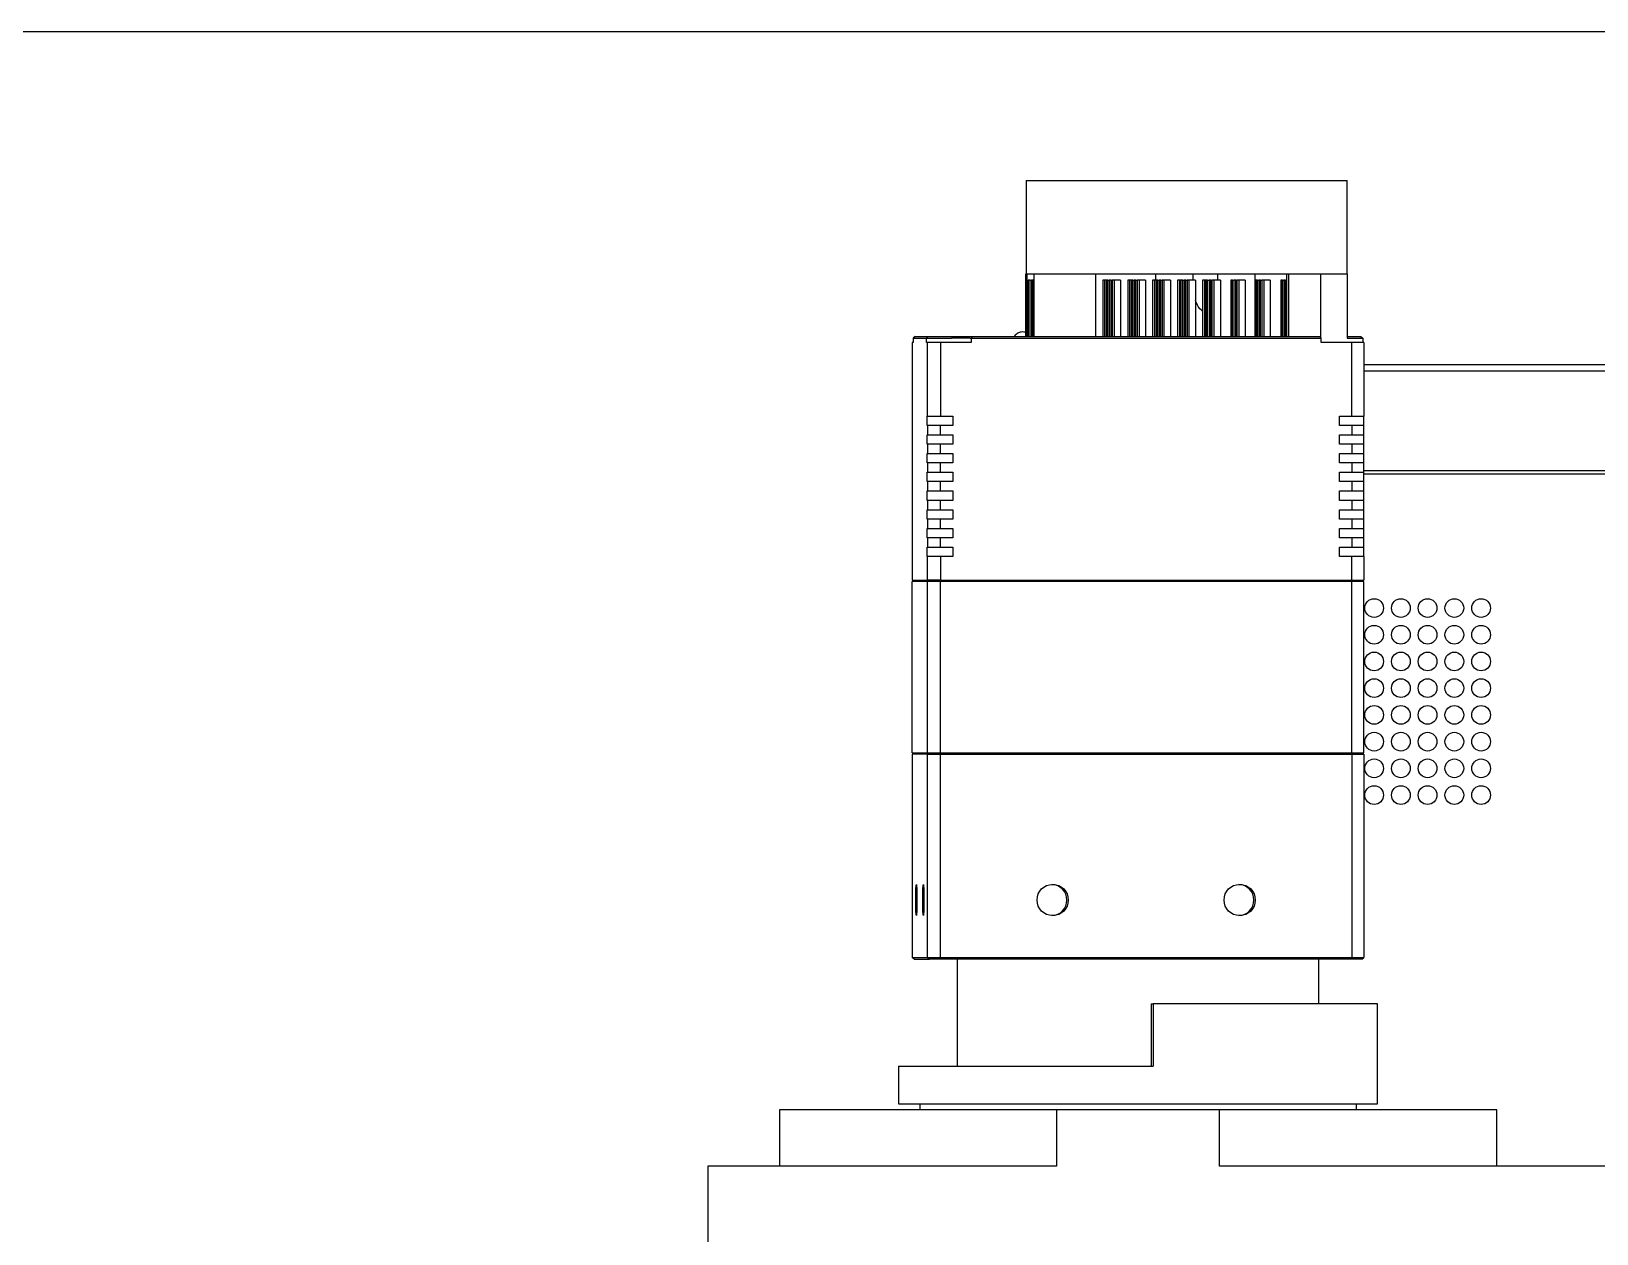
# Model space of a CAD drawing. Extents: x 500 to 100500, y -14500 to 21140.
# Drawn here: x 13527.3 to 13778.3, y -9609.9 to -9417 of the extents above; entities that cross this region are included whole.
import ezdxf

# ---------------------------------------------------------------- set-up
doc = ezdxf.new("R2010")
doc.units = 0
doc.linetypes.add('CENTER', pattern=[10.16, 6.35, -1.27, 1.27, -1.27])
doc.layers.get('0').update_dxf_attribs({"linetype": 'CONTINUOUS'})
doc.layers.add('Center', color=1, linetype='CENTER')
doc.layers.add('D', color=7, linetype='CONTINUOUS')

# ---------------------------------------------------------------- blocks, each defined once
blk = doc.blocks.new('KJVision R')
at = {"color": 2, "linetype": 'Continuous', "lineweight": 25}
for p, q in [((10119.94, -70697.07, 54.87), (10119.94, -70712.07, 54.87)), ((10119.94, -70697.07, 54.87), (10121.43, -70697.07, 54.87)), ((10119.94, -70697.07, 54.87), (10119.94, -70697.07, 54.87)), ((10121.43, -70697.07, 54.87), (10126.62, -70697.07, 54.87)), ((10126.62, -70697.07, 54.87), (10166.59, -70697.07, 54.87)), ((10166.59, -70697.07, 54.87), (10171.4, -70697.07, 54.87)), ((10171.4, -70712.07, 54.87), (10171.4, -70697.07, 54.87)), ((10119.86, -70712.07, 54.87), (10119.86, -70722.07, 54.87)), ((10119.87, -70712.07, 54.87), (10119.86, -70712.07, 54.87)), ((10120.11, -70712.07, 54.87), (10119.87, -70712.07, 54.87)), ((10121.43, -70712.07, 54.87), (10119.94, -70712.07, 54.87)), ((10120.11, -70722.07, 54.87), (10120.11, -70712.07, 54.87)), ((10121.27, -70722.07, 54.87), (10121.27, -70712.07, 54.87)), ((10121.51, -70712.07, 54.87), (10121.27, -70712.07, 54.87)), ((10124.62, -70712.07, 54.87), (10121.51, -70712.07, 54.87)), ((10131.12, -70712.07, 54.87), (10124.62, -70712.07, 54.87)), ((10166.59, -70712.07, 54.87), (10126.62, -70712.07, 54.87)), ((10131.12, -70722.07, 54.87), (10131.12, -70712.07, 54.87)), ((10140.7, -70712.07, 54.87), (10140.7, -70713.07, 54.87)), ((10146.7, -70712.07, 54.87), (10146.7, -70713.07, 54.87)), ((10150.7, -70713.07, 54.87), (10150.7, -70712.07, 54.87)), ((10156.7, -70722.07, 54.87), (10156.7, -70712.07, 54.87)), ((10161.74, -70722.07, 54.87), (10161.74, -70712.07, 54.87)), ((10162.09, -70722.07, 54.87), (10162.09, -70712.07, 54.87)), ((10167.19, -70712.07, 54.87), (10162.09, -70712.07, 54.87)), ((10171.39, -70712.07, 54.87), (10167.13, -70712.07, 54.87)), ((10167.19, -70722.28, 54.87), (10167.19, -70712.07, 54.87)), ((10171.39, -70712.07, 54.87), (10171.42, -70712.07, 54.87)), ((10171.42, -70712.07, 54.87), (10171.42, -70722.37, 54.87)), ((10120.3, -70713.07, 54.87), (10120.3, -70722.07, 54.87)), ((10120.58, -70713.07, 54.87), (10120.3, -70713.07, 54.87)), ((10120.58, -70722.07, 54.87), (10120.58, -70713.07, 54.87)), ((10120.58, -70713.07, 54.87), (10120.8, -70713.07, 54.87)), ((10120.8, -70713.07, 54.87), (10120.8, -70722.07, 54.87)), ((10121.08, -70713.07, 54.87), (10120.8, -70713.07, 54.87)), ((10121.08, -70722.07, 54.87), (10121.08, -70713.07, 54.87)), ((10121.08, -70713.07, 54.87), (10121.27, -70713.07, 54.87)), ((10132.24, -70713.07, 54.87), (10132.24, -70722.07, 54.87)), ((10132.6, -70713.07, 54.87), (10132.24, -70713.07, 54.87)), ((10132.6, -70722.07, 54.87), (10132.6, -70713.07, 54.87)), ((10132.79, -70713.07, 54.87), (10132.6, -70713.07, 54.87)), ((10132.79, -70713.07, 54.87), (10132.79, -70722.07, 54.87)), ((10133.07, -70713.07, 54.87), (10132.79, -70713.07, 54.87)), ((10133.07, -70722.07, 54.87), (10133.07, -70713.07, 54.87)), ((10133.07, -70713.07, 54.87), (10133.29, -70713.07, 54.87)), ((10133.29, -70713.07, 54.87), (10133.29, -70722.07, 54.87)), ((10133.57, -70713.07, 54.87), (10133.29, -70713.07, 54.87)), ((10133.57, -70722.07, 54.87), (10133.57, -70713.07, 54.87)), ((10133.57, -70713.07, 54.87), (10133.76, -70713.07, 54.87)), ((10133.76, -70713.07, 54.87), (10133.76, -70722.07, 54.87)), ((10134.11, -70713.07, 54.87), (10133.76, -70713.07, 54.87)), ((10134.11, -70722.07, 54.87), (10134.11, -70713.07, 54.87)), ((10135.11, -70713.07, 54.87), (10134.11, -70713.07, 54.87)), ((10135.11, -70713.07, 54.87), (10135.11, -70722.07, 54.87)), ((10136.24, -70713.07, 54.87), (10136.24, -70722.07, 54.87)), ((10136.6, -70713.07, 54.87), (10136.24, -70713.07, 54.87)), ((10136.6, -70722.07, 54.87), (10136.6, -70713.07, 54.87)), ((10136.78, -70713.07, 54.87), (10136.6, -70713.07, 54.87)), ((10136.78, -70713.07, 54.87), (10136.78, -70722.07, 54.87)), ((10137.06, -70713.07, 54.87), (10136.78, -70713.07, 54.87)), ((10137.06, -70722.07, 54.87), (10137.06, -70713.07, 54.87)), ((10137.06, -70713.07, 54.87), (10137.29, -70713.07, 54.87)), ((10137.29, -70713.07, 54.87), (10137.29, -70722.07, 54.87)), ((10137.57, -70713.07, 54.87), (10137.29, -70713.07, 54.87)), ((10137.57, -70722.07, 54.87), (10137.57, -70713.07, 54.87)), ((10137.57, -70713.07, 54.87), (10137.76, -70713.07, 54.87)), ((10137.76, -70713.07, 54.87), (10137.76, -70722.07, 54.87)), ((10138.11, -70713.07, 54.87), (10137.76, -70713.07, 54.87)), ((10138.11, -70722.07, 54.87), (10138.11, -70713.07, 54.87)), ((10139.11, -70713.07, 54.87), (10138.11, -70713.07, 54.87)), ((10139.11, -70713.07, 54.87), (10139.11, -70722.07, 54.87)), ((10140.24, -70713.07, 54.87), (10140.24, -70722.07, 54.87)), ((10140.59, -70713.07, 54.87), (10140.24, -70713.07, 54.87)), ((10140.59, -70722.07, 54.87), (10140.59, -70713.07, 54.87)), ((10140.78, -70713.07, 54.87), (10140.59, -70713.07, 54.87)), ((10140.78, -70713.07, 54.87), (10140.78, -70722.07, 54.87)), ((10141.06, -70713.07, 54.87), (10140.78, -70713.07, 54.87)), ((10141.06, -70722.07, 54.87), (10141.06, -70713.07, 54.87)), ((10141.06, -70713.07, 54.87), (10141.29, -70713.07, 54.87)), ((10141.29, -70713.07, 54.87), (10141.29, -70722.07, 54.87)), ((10141.57, -70713.07, 54.87), (10141.29, -70713.07, 54.87)), ((10141.57, -70722.07, 54.87), (10141.57, -70713.07, 54.87)), ((10141.57, -70713.07, 54.87), (10141.75, -70713.07, 54.87)), ((10141.75, -70713.07, 54.87), (10141.75, -70722.07, 54.87)), ((10142.11, -70713.07, 54.87), (10141.75, -70713.07, 54.87)), ((10142.11, -70722.07, 54.87), (10142.11, -70713.07, 54.87)), ((10143.11, -70713.07, 54.87), (10142.11, -70713.07, 54.87)), ((10143.11, -70713.07, 54.87), (10143.11, -70722.07, 54.87)), ((10144.24, -70713.07, 54.87), (10144.24, -70722.07, 54.87)), ((10144.59, -70713.07, 54.87), (10144.24, -70713.07, 54.87)), ((10144.59, -70722.07, 54.87), (10144.59, -70713.07, 54.87)), ((10144.78, -70713.07, 54.87), (10144.59, -70713.07, 54.87)), ((10144.78, -70713.07, 54.87), (10144.78, -70722.07, 54.87)), ((10145.06, -70713.07, 54.87), (10144.78, -70713.07, 54.87)), ((10145.06, -70722.07, 54.87), (10145.06, -70713.07, 54.87)), ((10145.06, -70713.07, 54.87), (10145.28, -70713.07, 54.87)), ((10145.28, -70713.07, 54.87), (10145.28, -70722.07, 54.87)), ((10145.56, -70713.07, 54.87), (10145.28, -70713.07, 54.87)), ((10145.56, -70722.07, 54.87), (10145.56, -70713.07, 54.87)), ((10145.56, -70713.07, 54.87), (10145.75, -70713.07, 54.87)), ((10145.75, -70713.07, 54.87), (10145.75, -70722.07, 54.87)), ((10146.1, -70713.07, 54.87), (10145.75, -70713.07, 54.87)), ((10146.1, -70722.07, 54.87), (10146.1, -70713.07, 54.87)), ((10147.1, -70713.07, 54.87), (10146.1, -70713.07, 54.87)), ((10147.1, -70713.07, 54.87), (10147.1, -70722.07, 54.87)), ((10148.23, -70713.07, 54.87), (10148.23, -70722.07, 54.87)), ((10148.59, -70713.07, 54.87), (10148.23, -70713.07, 54.87)), ((10148.59, -70722.07, 54.87), (10148.59, -70713.07, 54.87)), ((10148.78, -70713.07, 54.87), (10148.59, -70713.07, 54.87)), ((10148.78, -70713.07, 54.87), (10148.78, -70722.07, 54.87)), ((10149.06, -70713.07, 54.87), (10148.78, -70713.07, 54.87)), ((10149.06, -70722.07, 54.87), (10149.06, -70713.07, 54.87)), ((10149.06, -70713.07, 54.87), (10149.28, -70713.07, 54.87)), ((10149.28, -70713.07, 54.87), (10149.28, -70722.07, 54.87)), ((10149.56, -70713.07, 54.87), (10149.28, -70713.07, 54.87)), ((10149.56, -70722.07, 54.87), (10149.56, -70713.07, 54.87)), ((10149.56, -70713.07, 54.87), (10149.75, -70713.07, 54.87)), ((10149.75, -70713.07, 54.87), (10149.75, -70722.07, 54.87)), ((10150.1, -70713.07, 54.87), (10149.75, -70713.07, 54.87)), ((10150.1, -70722.07, 54.87), (10150.1, -70713.07, 54.87)), ((10151.1, -70713.07, 54.87), (10150.1, -70713.07, 54.87)), ((10151.1, -70713.07, 54.87), (10151.1, -70722.07, 54.87)), ((10152.77, -70713.07, 54.87), (10152.77, -70722.07, 54.87)), ((10153.05, -70713.07, 54.87), (10152.77, -70713.07, 54.87)), ((10153.05, -70722.07, 54.87), (10153.05, -70713.07, 54.87)), ((10153.05, -70713.07, 54.87), (10153.28, -70713.07, 54.87)), ((10153.28, -70713.07, 54.87), (10153.28, -70722.07, 54.87)), ((10153.56, -70713.07, 54.87), (10153.28, -70713.07, 54.87)), ((10153.56, -70722.07, 54.87), (10153.56, -70713.07, 54.87)), ((10153.56, -70713.07, 54.87), (10153.74, -70713.07, 54.87)), ((10153.74, -70713.07, 54.87), (10153.74, -70722.07, 54.87)), ((10154.1, -70713.07, 54.87), (10153.74, -70713.07, 54.87)), ((10154.1, -70722.07, 54.87), (10154.1, -70713.07, 54.87)), ((10155.1, -70713.07, 54.87), (10154.1, -70713.07, 54.87)), ((10155.1, -70713.07, 54.87), (10155.1, -70722.07, 54.87)), ((10156.77, -70713.07, 54.87), (10156.77, -70722.07, 54.87)), ((10157.05, -70713.07, 54.87), (10156.77, -70713.07, 54.87)), ((10157.05, -70722.07, 54.87), (10157.05, -70713.07, 54.87)), ((10157.05, -70713.07, 54.87), (10157.27, -70713.07, 54.87)), ((10157.27, -70713.07, 54.87), (10157.27, -70722.07, 54.87)), ((10157.55, -70713.07, 54.87), (10157.27, -70713.07, 54.87)), ((10157.55, -70722.07, 54.87), (10157.55, -70713.07, 54.87)), ((10157.55, -70713.07, 54.87), (10157.74, -70713.07, 54.87)), ((10157.74, -70713.07, 54.87), (10157.74, -70722.07, 54.87)), ((10158.1, -70713.07, 54.87), (10157.74, -70713.07, 54.87)), ((10158.1, -70722.07, 54.87), (10158.1, -70713.07, 54.87)), ((10159.1, -70713.07, 54.87), (10158.1, -70713.07, 54.87)), ((10159.1, -70713.07, 54.87), (10159.1, -70722.07, 54.87)), ((10160.77, -70713.07, 54.87), (10160.77, -70722.07, 54.87)), ((10161.05, -70713.07, 54.87), (10160.77, -70713.07, 54.87)), ((10161.05, -70722.07, 54.87), (10161.05, -70713.07, 54.87)), ((10161.05, -70713.07, 54.87), (10161.27, -70713.07, 54.87)), ((10161.27, -70713.07, 54.87), (10161.27, -70722.07, 54.87)), ((10161.55, -70713.07, 54.87), (10161.27, -70713.07, 54.87)), ((10161.55, -70722.07, 54.87), (10161.55, -70713.07, 54.87)), ((10161.55, -70713.07, 54.87), (10161.74, -70713.07, 54.87)), ((10102.18, -70722.07, 54.87), (10101.87, -70722.37, 54.87)), ((10101.87, -70722.37, 54.87), (10103.97, -70722.37, 54.87)), ((10101.87, -70722.37, 54.87), (10101.87, -70723.07, 54.87)), ((10102.18, -70722.07, 54.87), (10104.26, -70722.07, 54.87)), ((10104.26, -70722.07, 54.87), (10103.97, -70722.37, 54.87)), ((10103.97, -70723.07, 54.87), (10103.97, -70722.37, 54.87)), ((10103.97, -70722.37, 54.87), (10107.97, -70722.37, 54.87)), ((10104.26, -70722.07, 54.87), (10107.96, -70722.07, 54.87)), ((10107.96, -70722.07, 54.87), (10111.27, -70722.07, 54.87)), ((10110.97, -70722.37, 54.87), (10107.97, -70722.37, 54.87)), ((10110.97, -70722.37, 54.87), (10111.12, -70722.37, 54.87)), ((10111.41, -70722.07, 54.87), (10111.12, -70722.37, 54.87)), ((10111.12, -70722.37, 54.87), (10111.12, -70723.07, 54.87)), ((10111.12, -70722.37, 54.87), (10167.28, -70722.37, 54.87)), ((10111.27, -70722.07, 54.87), (10111.41, -70722.07, 54.87)), ((10111.41, -70722.07, 54.87), (10166.97, -70722.07, 54.87)), ((10166.97, -70722.07, 54.87), (10167.28, -70722.37, 54.87)), ((10167.28, -70723.07, 54.87), (10167.28, -70722.37, 54.87)), ((10171.42, -70722.07, 54.87), (10173.61, -70722.07, 54.87)), ((10171.42, -70722.37, 54.87), (10173.92, -70722.37, 54.87)), ((10173.61, -70722.07, 54.87), (10173.92, -70722.37, 54.87)), ((10173.92, -70722.37, 54.87), (10173.92, -70723.07, 54.87)), ((10101.69, -70723.07, 54.87), (10101.69, -70761.17, 54.87)), ((10101.87, -70723.07, 54.87), (10101.69, -70723.07, 54.87)), ((10104.15, -70723.07, 54.87), (10103.97, -70723.07, 54.87)), ((10104.15, -70734.87, 54.87), (10104.15, -70723.07, 54.87)), ((10106.23, -70723.07, 54.87), (10104.15, -70723.07, 54.87)), ((10106.23, -70723.07, 54.87), (10106.23, -70734.87, 54.87)), ((10111.12, -70723.07, 54.87), (10106.23, -70723.07, 54.87)), ((10172.18, -70723.07, 54.87), (10167.28, -70723.07, 54.87)), ((10172.18, -70734.87, 54.87), (10172.18, -70723.07, 54.87)), ((10174.1, -70723.07, 54.87), (10172.18, -70723.07, 54.87)), ((10174.1, -70723.07, 54.87), (10174.1, -70734.87, 54.87)), ((10233.9, -70726.64, 54.87), (10174.1, -70726.64, 54.87)), ((10233.9, -70727.64, 54.87), (10174.1, -70727.64, 54.87)), ((10104.08, -70736.37, 54.87), (10104.08, -70734.87, 54.87)), ((10104.08, -70734.87, 54.87), (10104.15, -70734.87, 54.87)), ((10104.15, -70734.87, 54.87), (10106.23, -70734.87, 54.87)), ((10106.23, -70734.87, 54.87), (10108.22, -70734.87, 54.87)), ((10108.22, -70734.87, 54.87), (10108.22, -70736.37, 54.87)), ((10170.18, -70734.87, 54.87), (10172.18, -70734.87, 54.87)), ((10170.18, -70736.37, 54.87), (10170.18, -70734.87, 54.87)), ((10172.18, -70734.87, 54.87), (10174.1, -70734.87, 54.87)), ((10174.03, -70734.87, 54.87), (10174.03, -70736.37, 54.87)), ((10104.15, -70736.37, 54.87), (10104.08, -70736.37, 54.87)), ((10104.08, -70739.37, 54.87), (10104.08, -70737.87, 54.87)), ((10104.08, -70737.87, 54.87), (10104.15, -70737.87, 54.87)), ((10104.15, -70736.37, 54.87), (10104.15, -70737.87, 54.87)), ((10106.23, -70736.37, 54.87), (10104.15, -70736.37, 54.87)), ((10104.15, -70737.87, 54.87), (10106.23, -70737.87, 54.87)), ((10106.23, -70737.87, 54.87), (10106.23, -70736.37, 54.87)), ((10108.22, -70736.37, 54.87), (10106.23, -70736.37, 54.87)), ((10106.23, -70737.87, 54.87), (10108.22, -70737.87, 54.87)), ((10108.22, -70737.87, 54.87), (10108.22, -70739.37, 54.87)), ((10172.18, -70736.37, 54.87), (10170.18, -70736.37, 54.87)), ((10170.18, -70737.87, 54.87), (10172.18, -70737.87, 54.87)), ((10170.18, -70739.37, 54.87), (10170.18, -70737.87, 54.87)), ((10172.18, -70736.37, 54.87), (10172.18, -70737.87, 54.87)), ((10174.1, -70736.37, 54.87), (10172.18, -70736.37, 54.87)), ((10172.18, -70737.87, 54.87), (10174.1, -70737.87, 54.87)), ((10174.03, -70737.87, 54.87), (10174.03, -70739.37, 54.87)), ((10174.1, -70737.87, 54.87), (10174.1, -70736.37, 54.87)), ((10104.15, -70739.37, 54.87), (10104.08, -70739.37, 54.87)), ((10104.15, -70739.37, 54.87), (10104.15, -70740.87, 54.87)), ((10106.23, -70739.37, 54.87), (10104.15, -70739.37, 54.87)), ((10106.23, -70740.87, 54.87), (10106.23, -70739.37, 54.87)), ((10108.22, -70739.37, 54.87), (10106.23, -70739.37, 54.87)), ((10172.18, -70739.37, 54.87), (10170.18, -70739.37, 54.87)), ((10172.18, -70739.37, 54.87), (10172.18, -70740.87, 54.87)), ((10174.1, -70739.37, 54.87), (10172.18, -70739.37, 54.87)), ((10174.1, -70740.87, 54.87), (10174.1, -70739.37, 54.87)), ((10104.08, -70742.37, 54.87), (10104.08, -70740.87, 54.87)), ((10104.08, -70740.87, 54.87), (10104.15, -70740.87, 54.87)), ((10104.15, -70742.37, 54.87), (10104.08, -70742.37, 54.87)), ((10104.15, -70740.87, 54.87), (10106.23, -70740.87, 54.87)), ((10104.15, -70742.37, 54.87), (10104.15, -70743.87, 54.87)), ((10106.23, -70742.37, 54.87), (10104.15, -70742.37, 54.87)), ((10106.23, -70740.87, 54.87), (10108.22, -70740.87, 54.87)), ((10106.23, -70743.87, 54.87), (10106.23, -70742.37, 54.87)), ((10108.22, -70742.37, 54.87), (10106.23, -70742.37, 54.87)), ((10108.22, -70740.87, 54.87), (10108.22, -70742.37, 54.87)), ((10170.18, -70740.87, 54.87), (10172.18, -70740.87, 54.87)), ((10170.18, -70742.37, 54.87), (10170.18, -70740.87, 54.87)), ((10172.18, -70742.37, 54.87), (10170.18, -70742.37, 54.87)), ((10172.18, -70740.87, 54.87), (10174.1, -70740.87, 54.87)), ((10172.18, -70742.37, 54.87), (10172.18, -70743.87, 54.87)), ((10174.1, -70742.37, 54.87), (10172.18, -70742.37, 54.87)), ((10174.03, -70740.87, 54.87), (10174.03, -70742.37, 54.87)), ((10174.1, -70743.87, 54.87), (10174.1, -70742.37, 54.87)), ((10104.08, -70745.37, 54.87), (10104.08, -70743.87, 54.87)), ((10104.08, -70743.87, 54.87), (10104.15, -70743.87, 54.87)), ((10104.15, -70745.37, 54.87), (10104.08, -70745.37, 54.87)), ((10104.15, -70743.87, 54.87), (10106.23, -70743.87, 54.87)), ((10104.15, -70745.37, 54.87), (10104.15, -70746.87, 54.87)), ((10106.23, -70745.37, 54.87), (10104.15, -70745.37, 54.87)), ((10106.23, -70743.87, 54.87), (10108.22, -70743.87, 54.87)), ((10106.23, -70746.87, 54.87), (10106.23, -70745.37, 54.87)), ((10108.22, -70745.37, 54.87), (10106.23, -70745.37, 54.87)), ((10108.22, -70743.87, 54.87), (10108.22, -70745.37, 54.87)), ((10170.18, -70743.87, 54.87), (10172.18, -70743.87, 54.87)), ((10170.18, -70745.37, 54.87), (10170.18, -70743.87, 54.87)), ((10172.18, -70745.37, 54.87), (10170.18, -70745.37, 54.87)), ((10172.18, -70743.87, 54.87), (10174.1, -70743.87, 54.87)), ((10172.18, -70745.37, 54.87), (10172.18, -70746.87, 54.87)), ((10174.1, -70745.37, 54.87), (10172.18, -70745.37, 54.87)), ((10174.03, -70743.87, 54.87), (10174.03, -70745.37, 54.87)), ((10174.03, -70744.14, 54.87), (10233.9, -70744.14, 54.87)), ((10233.9, -70743.64, 54.87), (10174.1, -70743.64, 54.87)), ((10174.1, -70746.87, 54.87), (10174.1, -70745.37, 54.87)), ((10104.08, -70748.37, 54.87), (10104.08, -70746.87, 54.87)), ((10104.08, -70746.87, 54.87), (10104.15, -70746.87, 54.87)), ((10104.15, -70746.87, 54.87), (10106.23, -70746.87, 54.87)), ((10106.23, -70746.87, 54.87), (10108.22, -70746.87, 54.87)), ((10108.22, -70746.87, 54.87), (10108.22, -70748.37, 54.87)), ((10170.18, -70746.87, 54.87), (10172.18, -70746.87, 54.87)), ((10170.18, -70748.37, 54.87), (10170.18, -70746.87, 54.87)), ((10172.18, -70746.87, 54.87), (10174.1, -70746.87, 54.87)), ((10174.03, -70746.87, 54.87), (10174.03, -70748.37, 54.87)), ((10104.15, -70748.37, 54.87), (10104.08, -70748.37, 54.87)), ((10104.08, -70751.37, 54.87), (10104.08, -70749.87, 54.87)), ((10104.08, -70749.87, 54.87), (10104.15, -70749.87, 54.87)), ((10104.15, -70748.37, 54.87), (10104.15, -70749.87, 54.87)), ((10106.23, -70748.37, 54.87), (10104.15, -70748.37, 54.87)), ((10104.15, -70749.87, 54.87), (10106.23, -70749.87, 54.87)), ((10106.23, -70749.87, 54.87), (10106.23, -70748.37, 54.87)), ((10108.22, -70748.37, 54.87), (10106.23, -70748.37, 54.87)), ((10106.23, -70749.87, 54.87), (10108.22, -70749.87, 54.87)), ((10108.22, -70749.87, 54.87), (10108.22, -70751.37, 54.87)), ((10172.18, -70748.37, 54.87), (10170.18, -70748.37, 54.87)), ((10170.18, -70749.87, 54.87), (10172.18, -70749.87, 54.87)), ((10170.18, -70751.37, 54.87), (10170.18, -70749.87, 54.87)), ((10172.18, -70748.37, 54.87), (10172.18, -70749.87, 54.87)), ((10174.1, -70748.37, 54.87), (10172.18, -70748.37, 54.87)), ((10172.18, -70749.87, 54.87), (10174.1, -70749.87, 54.87)), ((10174.03, -70749.87, 54.87), (10174.03, -70751.37, 54.87)), ((10174.1, -70749.87, 54.87), (10174.1, -70748.37, 54.87)), ((10104.15, -70751.37, 54.87), (10104.08, -70751.37, 54.87)), ((10104.08, -70754.37, 54.87), (10104.08, -70752.87, 54.87)), ((10104.08, -70752.87, 54.87), (10104.15, -70752.87, 54.87)), ((10104.15, -70751.37, 54.87), (10104.15, -70752.87, 54.87)), ((10106.23, -70751.37, 54.87), (10104.15, -70751.37, 54.87)), ((10104.15, -70752.87, 54.87), (10106.23, -70752.87, 54.87)), ((10106.23, -70752.87, 54.87), (10106.23, -70751.37, 54.87)), ((10108.22, -70751.37, 54.87), (10106.23, -70751.37, 54.87)), ((10106.23, -70752.87, 54.87), (10108.22, -70752.87, 54.87)), ((10108.22, -70752.87, 54.87), (10108.22, -70754.37, 54.87)), ((10172.18, -70751.37, 54.87), (10170.18, -70751.37, 54.87)), ((10170.18, -70752.87, 54.87), (10172.18, -70752.87, 54.87)), ((10170.18, -70754.37, 54.87), (10170.18, -70752.87, 54.87)), ((10172.18, -70751.37, 54.87), (10172.18, -70752.87, 54.87)), ((10174.1, -70751.37, 54.87), (10172.18, -70751.37, 54.87)), ((10172.18, -70752.87, 54.87), (10174.1, -70752.87, 54.87)), ((10174.03, -70752.87, 54.87), (10174.03, -70754.37, 54.87)), ((10174.1, -70752.87, 54.87), (10174.1, -70751.37, 54.87)), ((10104.15, -70754.37, 54.87), (10104.08, -70754.37, 54.87)), ((10104.15, -70754.37, 54.87), (10104.15, -70755.87, 54.87)), ((10106.23, -70754.37, 54.87), (10104.15, -70754.37, 54.87)), ((10106.23, -70755.87, 54.87), (10106.23, -70754.37, 54.87)), ((10108.22, -70754.37, 54.87), (10106.23, -70754.37, 54.87)), ((10172.18, -70754.37, 54.87), (10170.18, -70754.37, 54.87)), ((10172.18, -70754.37, 54.87), (10172.18, -70755.87, 54.87)), ((10174.1, -70754.37, 54.87), (10172.18, -70754.37, 54.87)), ((10174.1, -70755.87, 54.87), (10174.1, -70754.37, 54.87)), ((10104.08, -70757.37, 54.87), (10104.08, -70755.87, 54.87)), ((10104.08, -70755.87, 54.87), (10104.15, -70755.87, 54.87)), ((10104.15, -70757.37, 54.87), (10104.08, -70757.37, 54.87)), ((10104.15, -70755.87, 54.87), (10106.23, -70755.87, 54.87)), ((10104.15, -70761.17, 54.87), (10104.15, -70757.37, 54.87)), ((10106.23, -70757.37, 54.87), (10104.15, -70757.37, 54.87)), ((10106.23, -70755.87, 54.87), (10108.22, -70755.87, 54.87)), ((10106.23, -70757.37, 54.87), (10106.23, -70761.17, 54.87)), ((10108.22, -70757.37, 54.87), (10106.23, -70757.37, 54.87)), ((10108.22, -70755.87, 54.87), (10108.22, -70757.37, 54.87)), ((10170.18, -70755.87, 54.87), (10172.18, -70755.87, 54.87)), ((10170.18, -70757.37, 54.87), (10170.18, -70755.87, 54.87)), ((10172.18, -70757.37, 54.87), (10170.18, -70757.37, 54.87)), ((10172.18, -70755.87, 54.87), (10174.1, -70755.87, 54.87)), ((10172.18, -70761.17, 54.87), (10172.18, -70757.37, 54.87)), ((10174.1, -70757.37, 54.87), (10172.18, -70757.37, 54.87)), ((10174.03, -70755.87, 54.87), (10174.03, -70757.37, 54.87)), ((10174.1, -70757.37, 54.87), (10174.1, -70761.17, 54.87)), ((10101.69, -70761.17, 54.87), (10104.15, -70761.17, 54.87)), ((10101.69, -70788.87, 54.87), (10101.69, -70761.37, 54.87)), ((10104.15, -70761.37, 54.87), (10101.69, -70761.37, 54.87)), ((10102.55, -70761.37, 54.87), (10102.55, -70761.17, 54.87)), ((10106.23, -70761.17, 54.87), (10104.15, -70761.17, 54.87)), ((10104.15, -70788.87, 54.87), (10104.15, -70761.37, 54.87)), ((10106.23, -70761.37, 54.87), (10104.15, -70761.37, 54.87)), ((10104.88, -70761.37, 54.87), (10104.88, -70761.17, 54.87)), ((10106.23, -70761.17, 54.87), (10172.18, -70761.17, 54.87)), ((10106.23, -70788.87, 54.87), (10106.23, -70761.37, 54.87)), ((10172.18, -70761.37, 54.87), (10106.23, -70761.37, 54.87)), ((10107.99, -70761.37, 54.87), (10107.99, -70761.17, 54.87)), ((10170.35, -70761.37, 54.87), (10170.35, -70761.17, 54.87)), ((10172.18, -70761.17, 54.87), (10174.1, -70761.17, 54.87)), ((10172.18, -70788.87, 54.87), (10172.18, -70761.37, 54.87)), ((10174.1, -70761.37, 54.87), (10172.18, -70761.37, 54.87)), ((10173.24, -70761.37, 54.87), (10173.24, -70761.17, 54.87)), ((10174.1, -70788.87, 54.87), (10174.1, -70761.37, 54.87)), ((10101.69, -70788.87, 54.87), (10104.15, -70788.87, 54.87)), ((10101.69, -70789.07, 54.87), (10101.69, -70821.67, 54.87)), ((10104.15, -70789.07, 54.87), (10101.69, -70789.07, 54.87)), ((10102.55, -70788.87, 54.87), (10102.55, -70789.07, 54.87)), ((10104.15, -70788.87, 54.87), (10106.23, -70788.87, 54.87)), ((10104.15, -70821.67, 54.87), (10104.15, -70789.07, 54.87)), ((10104.15, -70789.07, 54.87), (10106.23, -70789.07, 54.87)), ((10104.88, -70788.87, 54.87), (10104.88, -70789.07, 54.87)), ((10106.23, -70788.87, 54.87), (10172.18, -70788.87, 54.87)), ((10106.23, -70821.67, 54.87), (10106.23, -70789.07, 54.87)), ((10106.23, -70789.07, 54.87), (10172.18, -70789.07, 54.87)), ((10107.99, -70788.87, 54.87), (10107.99, -70789.07, 54.87)), ((10170.35, -70788.87, 54.87), (10170.35, -70789.07, 54.87)), ((10172.18, -70788.87, 54.87), (10174.1, -70788.87, 54.87)), ((10172.18, -70789.07, 54.87), (10172.18, -70821.67, 54.87)), ((10172.18, -70789.07, 54.87), (10174.1, -70789.07, 54.87)), ((10173.24, -70788.87, 54.87), (10173.24, -70789.07, 54.87)), ((10174.1, -70789.07, 54.87), (10174.1, -70821.67, 54.87)), ((10101.69, -70821.67, 54.87), (10104.15, -70821.67, 54.87)), ((10101.99, -70821.97, 54.87), (10101.69, -70821.67, 54.87)), ((10101.99, -70821.97, 54.87), (10104.45, -70821.97, 54.87)), ((10104.15, -70821.67, 54.87), (10106.23, -70821.67, 54.87)), ((10104.15, -70821.67, 54.87), (10104.45, -70821.97, 54.87)), ((10106.34, -70821.97, 54.87), (10104.45, -70821.97, 54.87)), ((10106.34, -70821.97, 54.87), (10106.23, -70821.67, 54.87)), ((10106.23, -70821.67, 54.87), (10172.18, -70821.67, 54.87)), ((10172.04, -70821.97, 54.87), (10106.34, -70821.97, 54.87)), ((10108.9, -70821.97, 54.87), (10108.9, -70839.14, 54.87)), ((10166.9, -70829.14, 54.87), (10166.9, -70821.97, 54.87)), ((10172.18, -70821.67, 54.87), (10172.04, -70821.97, 54.87)), ((10173.8, -70821.97, 54.87), (10172.04, -70821.97, 54.87)), ((10172.18, -70821.67, 54.87), (10174.1, -70821.67, 54.87)), ((10173.8, -70821.97, 54.87), (10174.1, -70821.67, 54.87)), ((10139.98, -70829.14, 54.87), (10139.98, -70839.14, 54.87)), ((10139.98, -70829.14, 54.87), (10140.33, -70829.14, 54.87)), ((10176.3, -70829.14, 54.87), (10140.33, -70829.14, 54.87)), ((10140.33, -70829.14, 54.87), (10140.33, -70839.14, 54.87)), ((10176.3, -70845.14, 54.87), (10176.3, -70829.14, 54.87)), ((10099.5, -70839.14, 54.87), (10099.5, -70845.14, 54.87)), ((10099.5, -70839.14, 54.87), (10140.33, -70839.14, 54.87)), ((10099.5, -70845.14, 54.87), (10176.3, -70845.14, 54.87)), ((10102.9, -70845.14, 54.87), (10102.9, -70846.14, 54.87)), ((10172.9, -70846.14, 54.87), (10172.9, -70845.14, 54.87)), ((10080.4, -70846.14, 54.87), (10080.4, -70855.14, 54.87)), ((10124.85, -70846.14, 54.87), (10080.4, -70846.14, 54.87)), ((10124.85, -70846.14, 54.87), (10124.85, -70855.14, 54.87)), ((10150.94, -70846.14, 54.87), (10124.85, -70846.14, 54.87)), ((10150.94, -70855.14, 54.87), (10150.94, -70846.14, 54.87)), ((10195.4, -70846.14, 54.87), (10150.94, -70846.14, 54.87)), ((10195.4, -70855.14, 54.87), (10195.4, -70846.14, 54.87)), ((10068.9, -70855.14, 54.87), (10068.9, -70870.14, 54.87)), ((10124.85, -70855.14, 54.87), (10068.9, -70855.14, 54.87)), ((10251.9, -70855.14, 54.87), (10150.94, -70855.14, 54.87))]:
    blk.add_line(p, q, dxfattribs=at)
at = {"color": 2, "linetype": 'Continuous', "lineweight": 25, "elevation": 54.87, "flags": 128}
for points in [[(10102.36, -70814.97), (10102.32, -70814.78), (10102.29, -70814.23), (10102.27, -70813.42), (10102.27, -70812.47), (10102.27, -70811.51), (10102.29, -70810.7), (10102.32, -70810.16), (10102.36, -70809.97), (10102.39, -70810.16), (10102.43, -70810.7), (10102.45, -70811.51), (10102.45, -70812.47), (10102.45, -70813.42), (10102.43, -70814.23), (10102.39, -70814.78), (10102.36, -70814.97)], [(10103.48, -70814.97), (10103.44, -70814.78), (10103.41, -70814.23), (10103.39, -70813.42), (10103.39, -70812.47), (10103.39, -70811.51), (10103.41, -70810.7), (10103.44, -70810.16), (10103.48, -70809.97), (10103.52, -70810.16), (10103.55, -70810.7), (10103.57, -70811.51), (10103.57, -70812.47), (10103.57, -70813.42), (10103.55, -70814.23), (10103.52, -70814.78), (10103.48, -70814.97)]]:
    blk.add_lwpolyline(points, dxfattribs=at)
at = {"color": 2, "linetype": 'Continuous', "lineweight": 25}
for centre, radius in [((10175.75, -70765.64, 54.87), 1.5), ((10180.04, -70765.64, 54.87), 1.5), ((10184.32, -70765.64, 54.87), 1.5), ((10188.61, -70765.64, 54.87), 1.5), ((10192.9, -70765.64, 54.87), 1.5), ((10175.75, -70769.92, 54.87), 1.5), ((10180.04, -70769.92, 54.87), 1.5), ((10184.32, -70769.92, 54.87), 1.5), ((10188.61, -70769.92, 54.87), 1.5), ((10192.9, -70769.92, 54.87), 1.5), ((10175.75, -70774.21, 54.87), 1.5), ((10180.04, -70774.21, 54.87), 1.5), ((10184.32, -70774.21, 54.87), 1.5), ((10188.61, -70774.21, 54.87), 1.5), ((10192.9, -70774.21, 54.87), 1.5), ((10175.75, -70778.49, 54.87), 1.5), ((10180.04, -70778.49, 54.87), 1.5), ((10184.32, -70778.49, 54.87), 1.5), ((10188.61, -70778.49, 54.87), 1.5), ((10192.9, -70778.49, 54.87), 1.5), ((10175.75, -70782.78, 54.87), 1.5), ((10180.04, -70782.78, 54.87), 1.5), ((10184.32, -70782.78, 54.87), 1.5), ((10188.61, -70782.78, 54.87), 1.5), ((10192.9, -70782.78, 54.87), 1.5), ((10175.75, -70787.07, 54.87), 1.5), ((10180.04, -70787.07, 54.87), 1.5), ((10184.32, -70787.07, 54.87), 1.5), ((10188.61, -70787.07, 54.87), 1.5), ((10192.9, -70787.07, 54.87), 1.5), ((10175.75, -70791.35, 54.87), 1.5), ((10180.04, -70791.35, 54.87), 1.5), ((10184.32, -70791.35, 54.87), 1.5), ((10188.61, -70791.35, 54.87), 1.5), ((10192.9, -70791.35, 54.87), 1.5), ((10175.75, -70795.64, 54.87), 1.5), ((10180.04, -70795.64, 54.87), 1.5), ((10184.32, -70795.64, 54.87), 1.5), ((10188.61, -70795.64, 54.87), 1.5), ((10192.9, -70795.64, 54.87), 1.5), ((10124.21, -70812.47, 54.87), 2.5), ((10154.19, -70812.47, 54.87), 2.5)]:
    blk.add_circle(centre, radius, dxfattribs=at)
for centre in [(10123.99, -70812.47, 54.87), (10153.97, -70812.47, 54.87)]:
    blk.add_arc(centre, 2.5, 272.6038, 87.3962, dxfattribs=at)
for points, knots in [([(10148.23, -70718.02, 54.87), (10148.15, -70717.96, 54.87), (10147.81, -70717.72, 54.87), (10147.44, -70717.11, 54.87), (10147.21, -70716.58, 54.87), (10147.1, -70716.33, 54.87)], [0, 0, 0, 0, 0.140905, 0.583938, 1, 1, 1, 1]), ([(10119.86, -70721.46, 54.87), (10119.77, -70721.43, 54.87), (10119.54, -70721.36, 54.87), (10119.1, -70721.36, 54.87), (10118.67, -70721.5, 54.87), (10118.32, -70721.76, 54.87), (10118.14, -70721.94, 54.87), (10118.08, -70722.06, 54.87), (10118.08, -70722.07, 54.87)], [0, 0, 0, 0, 0.147208, 0.353794, 0.633079, 0.80084, 0.986877, 1, 1, 1, 1])]:
    blk.add_open_spline(points, degree=3, knots=knots, dxfattribs=at)
at = {"layer": 'D', "color": 2, "elevation": -10.47}
blk.add_lwpolyline([(9907.55, -70673.15), (10360.55, -70673.15), (10360.55, -71085.15), (9907.55, -71085.15)], close=True, dxfattribs=at)

msp = doc.modelspace()

# ---------------------------------------------------------------- block references
at = {"layer": 'Center'}
msp.add_blockref('KJVision R', (3566.82, 61256.11, -194.4), dxfattribs=at)

doc.saveas('drawing.dxf')
